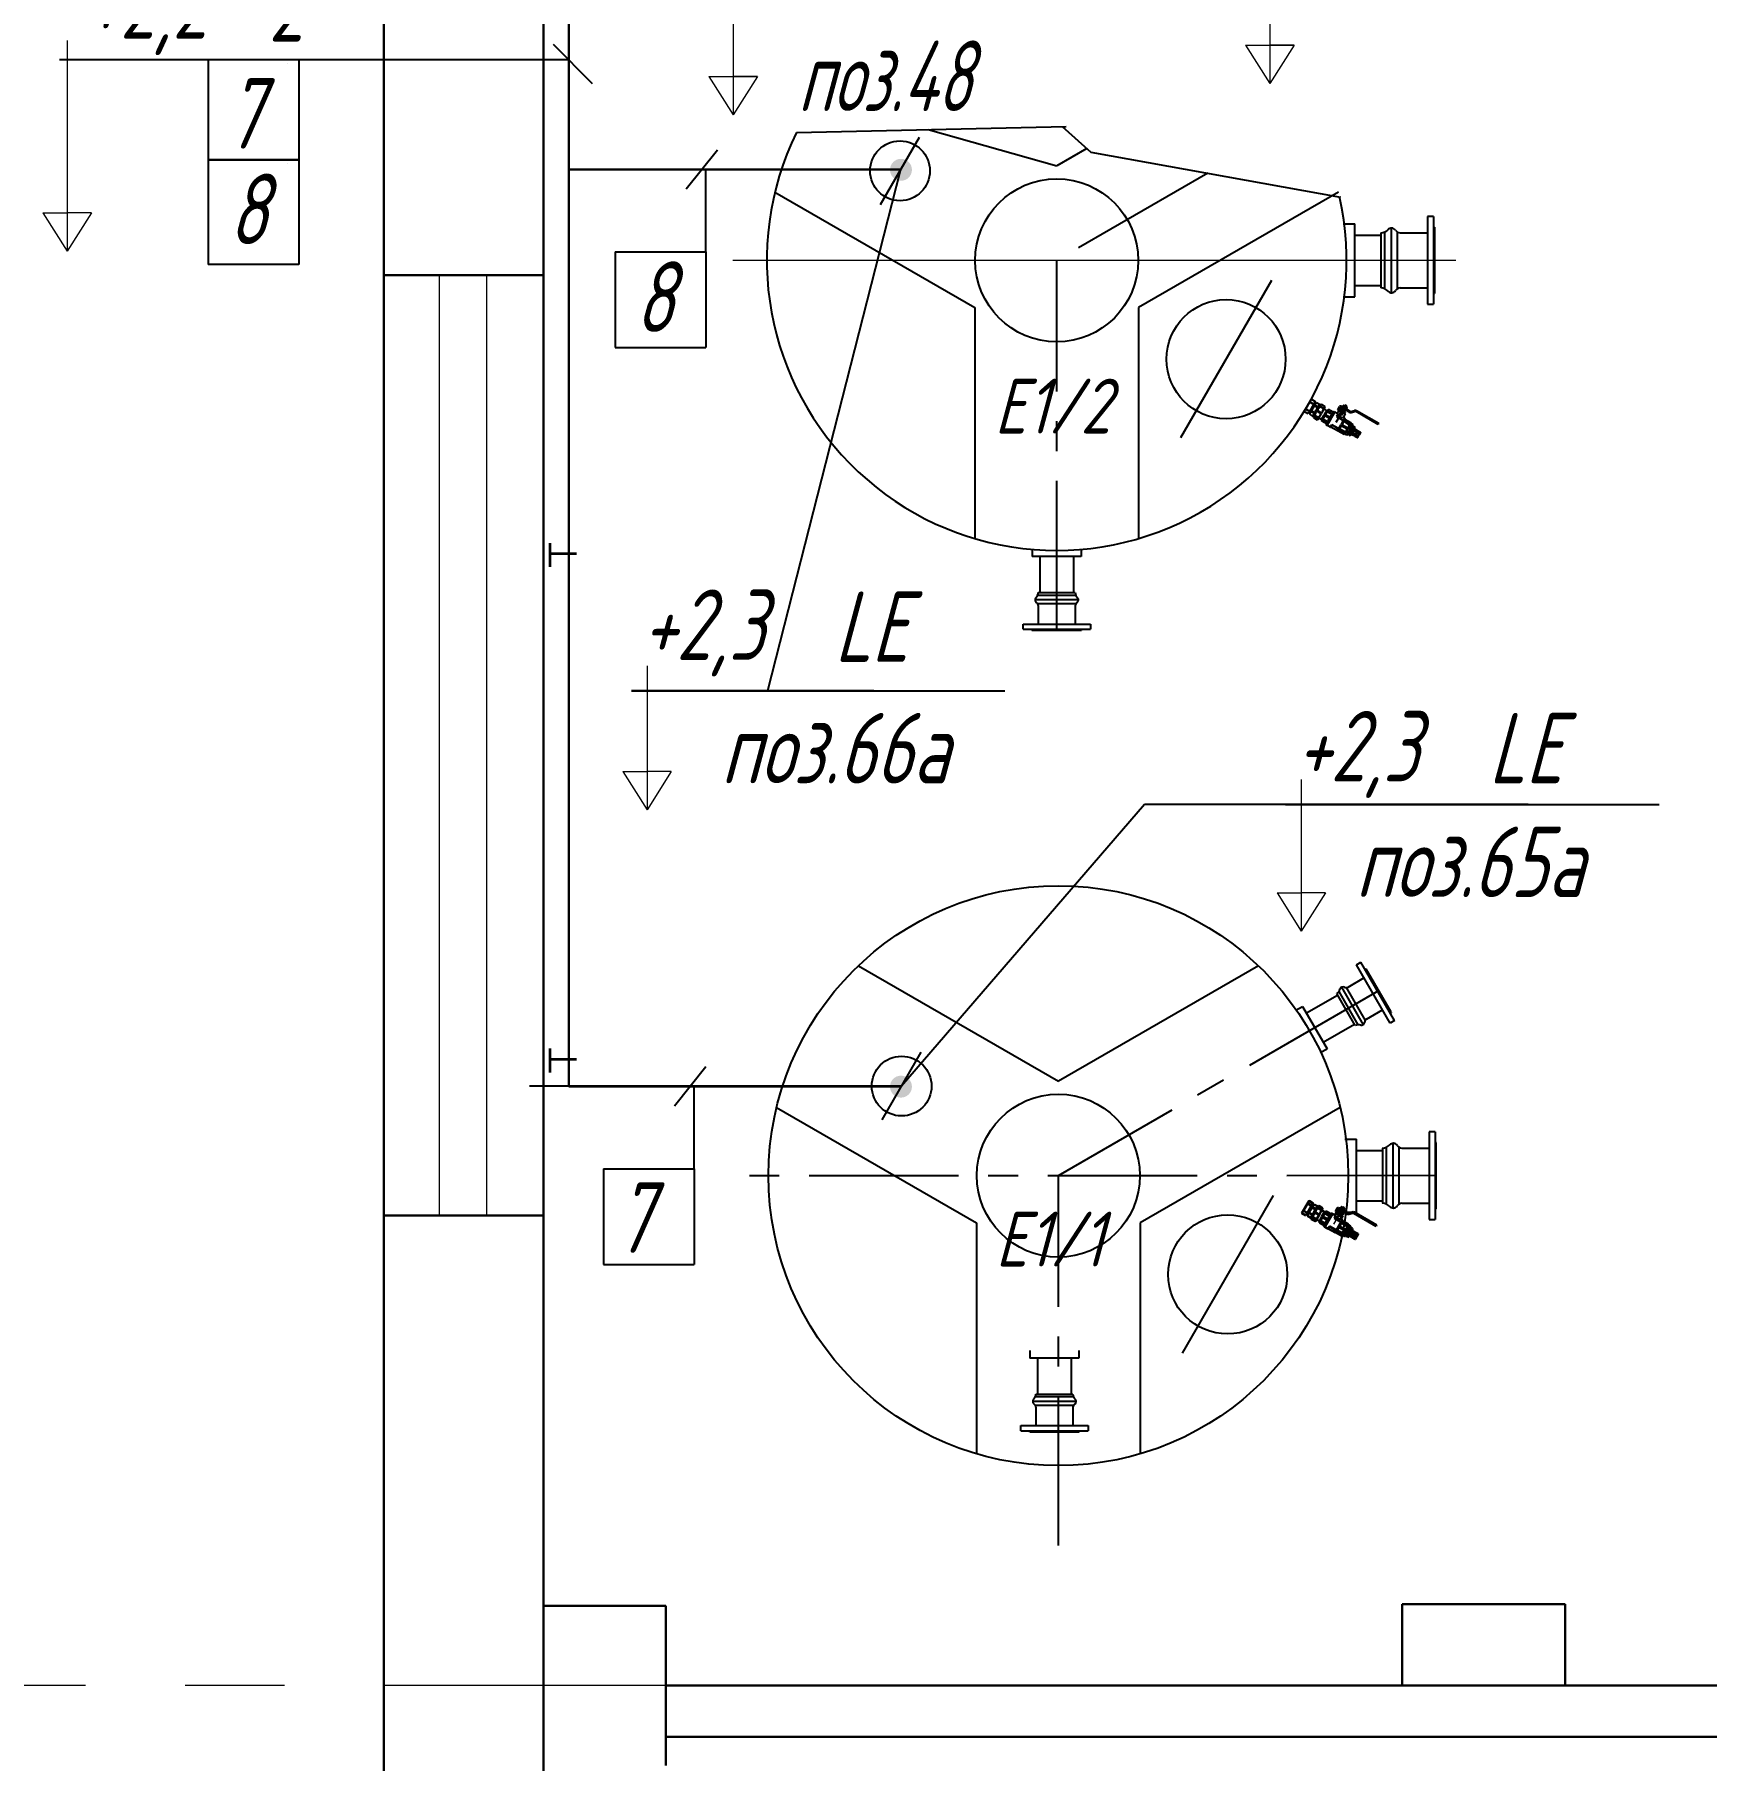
# Model space of a CAD drawing. Header units: millimetres. Extents: x 409 to 1826, y -2285 to 789.
# Drawn here: x 464.4 to 571.1, y 253.7 to 363.9 of the extents above; entities that cross this region are included whole.
import ezdxf

# ---------------------------------------------------------------- set-up
doc = ezdxf.new("R2010")
doc.units = ezdxf.units.MM
doc.linetypes.add('CENTERX2', pattern=[101.6, 63.5, -12.7, 12.7, -12.7])
doc.linetypes.add('осевая', pattern=[50.8, 31.75, -6.35, 6.35, -6.35])
for name, color, linetype, lineweight in [('1 Оборудование (осн)', 150, 'Continuous', 30), ('7-тонкая-текст.-02', 4, 'Continuous', 30), ('7-тонкая.текст-02', 4, 'Continuous', 30), ('_0', 7, 'Continuous', 0), ('АР_Стены наружные', 7, 'Continuous', 30), ('Общ_Осевая', 1, 'осевая', 15), ('осевая', 33, 'осевая', 13), ('Предохр - 30', 3, 'Continuous', 30), ('Тонкая - 018', 254, 'Continuous', 18)]:
    doc.layers.add(name, color=color, linetype=linetype, lineweight=lineweight)
doc.layers.add('7-ТОНКАЯ-02', color=7, linetype='Continuous', lineweight=30, true_color=0xff47ff)
doc.styles.add('GOST тип А', font='GOST_A.TTF', dxfattribs={"oblique": 15})
doc.styles.get("Standard").update_dxf_attribs({"font": 'GOST_A.TTF', "oblique": 15})

msp = doc.modelspace()

# ---------------------------------------------------------------- hatches: boundary and pattern name
for points in [[(520.406, 355.24, -1), (519.006, 355.24, -1)], [(520.406, 296.74, -1), (519.006, 296.74, -1)]]:
    msp.add_hatch(color=7).paths.add_polyline_path(points)
at = {"layer": 'Предохр - 30', "linetype": 'Continuous', "lineweight": 25}
msp.add_hatch(color=7, dxfattribs=at).paths.add_polyline_path([(550.167, 338.991), (550.202, 339.051), (548.782, 339.871, 0.1989124), (548.653, 339.888), (548.525, 339.854), (548.544, 339.787), (548.671, 339.821, -0.1989124), (548.747, 339.811)])
at = {"layer": 'Предохр - 30'}
msp.add_hatch(color=7, dxfattribs=at).paths.add_polyline_path([(550.021, 287.841), (550.056, 287.901), (548.636, 288.721, 0.1989124), (548.507, 288.738), (548.379, 288.704), (548.398, 288.637), (548.525, 288.671, -0.1989124), (548.601, 288.661)])

# ---------------------------------------------------------------- linework, layer by layer
for p, q in [((496.895, 288.521), (496.895, 613.421)), ((497.5, 363.25), (500, 360.75)), ((498.5, 362.25), (466, 362.25)), ((513.044, 357.622), (530.25, 358)), ((530, 358), (531.827, 356.368)), ((475.5, 355.867), (481.283, 355.867)), ((480.533, 355.867), (475.5, 355.867)), ((508, 356.5), (506, 354)), ((531.827, 356.368), (547.75, 353.5)), ((507.25, 350), (507.25, 355.25)), ((519.644, 355.174), (511.196, 322)), ((501.467, 350), (507.25, 350)), ((517.984, 322), (502.5, 322)), ((502.5, 322), (526.333, 322)), ((535.25, 314.75), (519.748, 296.774)), ((544.25, 314.75), (535.25, 314.75)), ((559.734, 314.75), (544.25, 314.75)), ((544.25, 314.75), (568.083, 314.75)), ((507.25, 298), (505.25, 295.5)), ((519.748, 296.774), (496, 296.774)), ((506.5, 291.5), (506.5, 296.75)), ((500.717, 291.5), (506.5, 291.5))]:
    msp.add_line(p, q)
at = {"lineweight": 30}
for p, q in [((498.5, 372), (498.5, 296.75)), ((519.75, 355.25), (498.5, 355.25)), ((519.75, 296.75), (498.5, 296.75))]:
    msp.add_line(p, q, dxfattribs=at)
at = {"ltscale": 0.8}
for p, q in [((475.5, 362.25), (475.5, 349.205)), ((475.5, 362.25), (475.5, 349.205)), ((475.5, 362.25), (475.5, 362.25)), ((475.5, 362.25), (475.5, 349.205)), ((475.5, 362.25), (475.5, 362.25)), ((475.5, 362.25), (475.5, 362.25)), ((475.5, 362.03), (475.5, 362.03)), ((480.533, 362.25), (480.533, 362.25)), ((480.533, 362.25), (480.533, 362.25)), ((480.533, 362.25), (480.533, 362.25)), ((480.533, 362.25), (480.533, 362.25)), ((480.533, 362.25), (480.533, 362.25)), ((480.533, 362.03), (480.533, 362.03)), ((481.283, 362.25), (481.283, 349.205)), ((481.283, 362.25), (481.283, 349.205)), ((475.5, 355.867), (475.5, 355.867)), ((475.5, 355.867), (480.533, 355.867)), ((480.533, 355.867), (475.5, 355.867)), ((475.5, 355.867), (480.533, 355.867)), ((475.5, 355.867), (480.533, 355.867)), ((480.533, 355.867), (475.5, 355.867)), ((475.5, 355.867), (475.5, 355.867)), ((475.5, 355.867), (475.5, 355.867)), ((481.283, 355.867), (475.5, 355.867)), ((480.533, 355.867), (480.533, 355.867)), ((480.533, 355.867), (480.533, 355.867)), ((480.533, 355.867), (480.533, 355.867)), ((480.533, 355.867), (480.533, 355.867)), ((480.533, 355.867), (480.533, 355.867)), ((481.283, 355.867), (481.283, 355.867)), ((481.283, 355.867), (481.283, 355.867)), ((481.283, 355.867), (481.283, 355.867)), ((475.5, 355.647), (475.5, 355.647)), ((475.5, 355.647), (475.5, 355.647)), ((475.5, 355.647), (475.5, 355.647)), ((475.5, 355.647), (475.5, 355.647)), ((475.5, 355.647), (475.5, 355.647)), ((475.5, 355.647), (475.5, 355.647)), ((475.5, 355.647), (475.5, 355.647)), ((475.5, 355.647), (475.5, 355.647)), ((475.5, 355.647), (475.5, 355.647)), ((475.5, 355.647), (475.5, 355.647)), ((480.533, 355.647), (480.533, 355.647)), ((480.533, 355.647), (480.533, 355.647)), ((480.533, 355.647), (480.533, 355.647)), ((480.533, 355.647), (480.533, 355.647)), ((481.283, 355.647), (481.283, 355.647)), ((481.283, 355.647), (481.283, 355.647)), ((481.283, 355.647), (481.283, 355.647)), ((481.283, 355.647), (481.283, 355.647)), ((481.283, 355.647), (481.283, 355.647)), ((481.283, 355.647), (481.283, 355.647)), ((481.283, 355.647), (481.283, 355.647)), ((481.283, 355.647), (481.283, 355.647)), ((481.283, 355.647), (481.283, 355.647)), ((481.283, 355.647), (481.283, 355.647)), ((481.283, 355.647), (481.283, 355.647)), ((481.283, 355.647), (481.283, 355.647)), ((481.283, 349.205), (475.5, 349.205)), ((501.467, 350), (501.467, 343.897)), ((507.25, 350), (507.25, 343.897)), ((501.467, 343.897), (507.25, 343.897)), ((500.717, 291.5), (500.717, 285.397)), ((506.5, 291.5), (506.5, 285.397)), ((500.717, 285.397), (506.5, 285.397))]:
    msp.add_line(p, q, dxfattribs=at)
at = {"color": 7, "linetype": 'CENTERX2', "ltscale": 10}
for p, q in [((518.399, 353.018), (520.888, 357.329)), ((543.352, 348.183), (537.552, 338.137)), ((518.503, 294.618), (520.992, 298.929)), ((543.456, 289.783), (537.657, 279.737))]:
    msp.add_line(p, q, dxfattribs=at)
at = {"color": 7, "linetype": 'CENTERX2', "ltscale": 0.15}
for p, q in [((539.285, 355.025), (529.625, 349.448)), ((529.645, 325.859), (529.645, 349.482)), ((550.188, 302.859), (529.73, 291.048)), ((553.849, 291.059), (509.74, 291.038)), ((529.75, 267.459), (529.75, 291.082))]:
    msp.add_line(p, q, dxfattribs=at)
at = {"color": 7, "lineweight": 35}
for p, q in [((497.31, 330.75), (499, 330.75)), ((497.31, 298.5), (499, 298.5))]:
    msp.add_line(p, q, dxfattribs=at)
at = {"layer": '1 Оборудование (осн)', "color": 7, "lineweight": 25}
for p, q in [((521.449, 357.807), (529.645, 355.483)), ((531.572, 356.595), (529.645, 355.483)), ((511.666, 353.816), (524.429, 346.447)), ((547.625, 353.816), (534.862, 346.447)), ((547.918, 351.789), (548.666, 351.789)), ((548.666, 347.129), (548.666, 351.789)), ((551.015, 347.395), (551.015, 351.524)), ((553.685, 352.259), (553.305, 352.259)), ((553.305, 352.259), (553.305, 346.659)), ((553.685, 352.259), (553.685, 346.659)), ((553.745, 351.579), (553.685, 351.639)), ((553.745, 351.579), (553.685, 351.639)), ((553.745, 351.579), (553.685, 351.639)), ((553.745, 351.579), (553.745, 347.339)), ((548.666, 351.059), (550.321, 351.059)), ((550.321, 351.219), (550.321, 347.699)), ((550.587, 347.635), (550.587, 351.284)), ((551.396, 347.648), (551.396, 351.27)), ((551.564, 351.219), (553.305, 351.219)), ((547.918, 347.129), (548.666, 347.129)), ((548.666, 347.859), (550.321, 347.859)), ((551.564, 347.699), (553.305, 347.699)), ((553.685, 347.279), (553.745, 347.339)), ((553.685, 347.279), (553.745, 347.339)), ((553.685, 347.279), (553.745, 347.339)), ((524.429, 346.447), (524.429, 331.71)), ((534.862, 346.447), (534.862, 331.71)), ((553.305, 346.659), (553.685, 346.659)), ((528.084, 331.058), (528.084, 330.557)), ((531.207, 330.557), (528.084, 330.557)), ((528.573, 330.557), (528.573, 328.265)), ((530.717, 330.557), (530.717, 328.265)), ((531.207, 331.058), (531.207, 330.557)), ((528.466, 328.265), (530.825, 328.265)), ((531.029, 327.8), (528.262, 327.8)), ((530.868, 328.087), (528.423, 328.087)), ((530.859, 327.545), (528.432, 327.545)), ((528.466, 327.432), (528.466, 326.259)), ((530.825, 327.432), (530.825, 326.259)), ((527.495, 325.919), (527.495, 326.259)), ((527.495, 326.259), (531.795, 326.259)), ((531.795, 326.259), (531.795, 325.919)), ((527.495, 325.919), (531.795, 325.919)), ((528.065, 325.859), (528.025, 325.9)), ((528.065, 325.859), (531.225, 325.859)), ((531.266, 325.9), (531.225, 325.859)), ((516.987, 304.452), (529.75, 297.083)), ((542.513, 304.452), (529.75, 297.083)), ((548.766, 304.521), (549.061, 304.691)), ((550.916, 300.797), (548.766, 304.521)), ((551.211, 300.967), (549.061, 304.691)), ((549.342, 304.242), (549.398, 304.227)), ((550.978, 301.491), (549.398, 304.227)), ((547.816, 303.087), (549.199, 300.691)), ((548.121, 303.067), (549.335, 300.966)), ((548.236, 303.094), (549.252, 303.68)), ((544.905, 301.612), (545.339, 301.862)), ((545.339, 301.862), (546.9, 299.158)), ((545.583, 301.439), (547.568, 302.585)), ((548.694, 300.635), (547.515, 302.677)), ((547.648, 302.804), (548.87, 300.687)), ((546.655, 299.582), (548.64, 300.728)), ((549.415, 301.051), (550.431, 301.638)), ((551.211, 300.967), (550.916, 300.797)), ((550.978, 301.491), (550.963, 301.435)), ((546.466, 298.908), (546.9, 299.158)), ((511.77, 295.416), (524.533, 288.047)), ((547.729, 295.416), (534.966, 288.047)), ((548.022, 293.389), (548.77, 293.389)), ((548.77, 288.729), (548.77, 293.389)), ((551.119, 288.995), (551.119, 293.123)), ((553.789, 293.859), (553.409, 293.859)), ((553.409, 293.859), (553.409, 288.259)), ((553.789, 293.859), (553.789, 288.259)), ((553.849, 293.179), (553.789, 293.239)), ((553.849, 293.179), (553.789, 293.239)), ((553.849, 293.179), (553.789, 293.239)), ((553.849, 293.179), (553.849, 288.939)), ((548.77, 292.659), (550.425, 292.659)), ((550.425, 292.819), (550.425, 289.299)), ((550.691, 289.235), (550.691, 292.883)), ((551.5, 289.248), (551.5, 292.87)), ((551.668, 292.819), (553.409, 292.819)), ((545.396, 288.843), (545.64, 288.702)), ((548.022, 288.729), (548.77, 288.729)), ((548.77, 289.459), (550.425, 289.459)), ((551.668, 289.299), (553.409, 289.299)), ((553.789, 288.879), (553.849, 288.939)), ((553.789, 288.879), (553.849, 288.939)), ((553.789, 288.879), (553.849, 288.939)), ((524.533, 288.047), (524.533, 273.31)), ((534.966, 288.047), (534.966, 273.31)), ((553.409, 288.259), (553.789, 288.259)), ((527.938, 279.908), (527.938, 279.407)), ((531.061, 279.908), (531.061, 279.407)), ((531.061, 279.407), (527.938, 279.407)), ((528.428, 279.407), (528.428, 277.115)), ((530.572, 279.407), (530.572, 277.115)), ((530.883, 276.65), (528.117, 276.65)), ((530.722, 276.937), (528.277, 276.937)), ((528.32, 277.115), (530.679, 277.115)), ((530.713, 276.395), (528.286, 276.395)), ((528.32, 276.282), (528.32, 275.109)), ((530.679, 276.282), (530.679, 275.109)), ((527.35, 274.769), (527.35, 275.109)), ((527.35, 275.109), (531.65, 275.109)), ((527.35, 274.769), (531.65, 274.769)), ((527.92, 274.709), (527.879, 274.75)), ((527.92, 274.709), (531.08, 274.709)), ((531.12, 274.75), (531.08, 274.709)), ((531.65, 275.109), (531.65, 274.769))]:
    msp.add_line(p, q, dxfattribs=at)
at = {"layer": '1 Оборудование (осн)', "color": 7, "lineweight": 25, "flags": 128}
for points in [[(528.007, 325.919), (528.021, 325.904), (528.025, 325.9)], [(531.266, 325.9), (531.266, 325.899), (531.271, 325.906), (531.284, 325.919)], [(549.342, 304.242), (549.343, 304.242), (549.334, 304.244), (549.317, 304.248)], [(550.955, 301.411), (550.961, 301.43), (550.963, 301.435)], [(527.861, 274.769), (527.875, 274.754), (527.879, 274.75)], [(531.12, 274.75), (531.12, 274.749), (531.126, 274.756), (531.138, 274.769)]]:
    msp.add_lwpolyline(points, dxfattribs=at)
at = {"layer": '1 Оборудование (осн)', "color": 7, "lineweight": 25}
for centre, radius in [((519.644, 355.174), 1.908), ((529.645, 349.459), 5.2), ((540.452, 343.16), 3.8), ((529.75, 291.059), 18.5), ((519.748, 296.774), 1.908), ((529.75, 291.059), 5.2), ((540.557, 284.76), 3.8)]:
    msp.add_circle(centre, radius, dxfattribs=at)
for centre, radius, start, end in [((529.645, 349.459), 18.5, 153.81628, 12.70987), ((550.29, 351.931), 0.712, 272.46628, 316.8138), ((551.015, 351.219), 0.304, 33.82052, 138.52726), ((551.589, 351.606), 0.387, 213.85464, 266.34257), ((550.29, 346.988), 0.712, 43.1862, 87.53372), ((551.015, 347.699), 0.304, 221.47274, 326.17948), ((551.589, 347.313), 0.387, 93.65743, 146.14536), ((527.989, 328.286), 0.477, 313.1862, 357.53372), ((531.301, 328.286), 0.477, 182.46628, 226.8138), ((528.466, 327.8), 0.204, 131.47274, 236.17948), ((528.207, 327.416), 0.26, 3.65743, 56.14536), ((531.084, 327.416), 0.26, 123.85464, 176.34257), ((530.825, 327.8), 0.204, 303.82052, 48.52726), ((547.258, 303.08), 0.477, 302.46628, 346.8138), ((547.918, 302.91), 0.204, 63.82052, 168.52726), ((548.121, 303.326), 0.26, 243.85464, 296.34257), ((548.914, 300.212), 0.477, 73.1862, 117.53372), ((549.097, 300.868), 0.204, 251.47274, 356.17948), ((549.559, 300.835), 0.26, 123.65743, 176.14536), ((550.394, 293.531), 0.712, 272.46628, 316.8138), ((551.119, 292.819), 0.304, 33.82052, 138.52726), ((551.693, 293.206), 0.387, 213.85464, 266.34257), ((550.394, 288.587), 0.712, 43.1862, 87.53372), ((551.119, 289.299), 0.304, 221.47274, 326.17948), ((551.693, 288.913), 0.387, 93.65743, 146.14536), ((528.32, 276.65), 0.204, 131.47274, 236.17948), ((527.844, 277.136), 0.477, 313.1862, 357.53372), ((528.061, 276.266), 0.26, 3.65743, 56.14536), ((531.156, 277.136), 0.477, 182.46628, 226.8138), ((530.938, 276.266), 0.26, 123.85464, 176.34257), ((530.679, 276.65), 0.204, 303.82052, 48.52726)]:
    msp.add_arc(centre, radius, start, end, dxfattribs=at)
at = {"layer": '7-тонкая-текст.-02', "color": 7, "lineweight": 35, "ltscale": 0.15}
for p, q in [((497.31, 329.897), (497.31, 331.417)), ((497.31, 297.647), (497.31, 299.167))]:
    msp.add_line(p, q, dxfattribs=at)
at = {"layer": '_0', "ltscale": 0.8}
for p, q in [((543.25, 367.184), (543.25, 363.192)), ((509, 365.184), (509, 361.192)), ((466.5, 363.487), (466.5, 352.495)), ((541.703, 363.192), (543.25, 363.192)), ((541.703, 363.192), (543.25, 360.748)), ((543.25, 363.192), (544.797, 363.192)), ((544.797, 363.192), (543.25, 363.192)), ((543.25, 363.192), (543.25, 360.748)), ((544.797, 363.192), (543.25, 360.748)), ((507.453, 361.192), (509, 361.192)), ((507.453, 361.192), (509, 358.748)), ((509, 361.192), (510.547, 361.192)), ((510.547, 361.192), (509, 361.192)), ((509, 361.192), (509, 358.748)), ((510.547, 361.192), (509, 358.748)), ((464.953, 352.495), (466.5, 352.495)), ((464.953, 352.495), (466.5, 350.051)), ((468.047, 352.495), (466.5, 352.495)), ((466.5, 352.495), (466.5, 350.051)), ((468.047, 352.495), (466.5, 350.051)), ((468.047, 352.495), (466.5, 352.495)), ((466.5, 352.495), (466.5, 350.051)), ((468.047, 352.495), (466.5, 350.051)), ((503.5, 323.593), (503.5, 316.851)), ((501.953, 316.851), (503.5, 316.851)), ((501.953, 316.851), (503.5, 314.407)), ((505.047, 316.851), (503.5, 316.851)), ((503.5, 316.851), (503.5, 314.407)), ((505.047, 316.851), (503.5, 314.407)), ((505.047, 316.851), (503.5, 316.851)), ((503.5, 316.851), (503.5, 314.407)), ((505.047, 316.851), (503.5, 314.407)), ((545.25, 316.343), (545.25, 309.101)), ((543.703, 309.101), (545.25, 309.101)), ((543.703, 309.101), (545.25, 306.657)), ((546.797, 309.101), (545.25, 309.101)), ((545.25, 309.101), (545.25, 306.657)), ((546.797, 309.101), (545.25, 306.657))]:
    msp.add_line(p, q, dxfattribs=at)
at = {"layer": 'АР_Стены наружные', "color": 7, "ltscale": 1000}
for p, q in [((486.695, 242.732), (486.695, 408.521)), ((496.895, 242.732), (496.895, 408.521)), ((496.895, 348.521), (486.695, 348.521)), ((496.895, 288.521), (486.695, 288.521)), ((504.695, 263.621), (496.895, 263.621)), ((504.695, 253.421), (504.695, 263.621)), ((551.695, 258.521), (551.695, 263.721)), ((562.095, 263.721), (551.695, 263.721)), ((562.095, 258.521), (562.095, 263.721))]:
    msp.add_line(p, q, dxfattribs=at)
at = {"layer": 'АР_Стены наружные', "ltscale": 1000}
for p, q in [((632.495, 258.521), (504.695, 258.521)), ((632.495, 258.521), (504.695, 258.521)), ((632.495, 255.25), (504.695, 255.25))]:
    msp.add_line(p, q, dxfattribs=at)
at = {"layer": 'Общ_Осевая', "color": 7}
msp.add_line((518.469, 258.521), (450.643, 258.521), dxfattribs=at)
at = {"layer": 'осевая', "color": 7, "linetype": 'CENTERX2', "lineweight": 25, "ltscale": 10}
msp.add_line((548.115, 340.241), (547.461, 339.108), dxfattribs=at)
at = {"layer": 'осевая', "color": 7, "ltscale": 10}
msp.add_line((547.969, 289.091), (547.315, 287.958), dxfattribs=at)
at = {"layer": 'Предохр - 30', "color": 7, "lineweight": 25}
for p, q in [((545.789, 340.422), (546.033, 340.281)), ((545.802, 340.444), (546.046, 340.303)), ((546.175, 340.353), (545.985, 340.024)), ((546.137, 340.287), (546.062, 340.33)), ((546.175, 340.353), (546.22, 340.379)), ((546.423, 340.262), (546.22, 340.379)), ((545.529, 339.971), (545.773, 339.83)), ((545.542, 339.993), (545.786, 339.852)), ((545.833, 339.762), (545.759, 339.805)), ((545.795, 339.695), (545.985, 340.024)), ((545.795, 339.695), (545.795, 339.643)), ((545.998, 339.526), (545.795, 339.643)), ((545.89, 339.809), (545.912, 339.846)), ((546.093, 339.692), (545.89, 339.809)), ((546.115, 339.729), (545.912, 339.846)), ((545.998, 339.526), (546.21, 339.894)), ((546, 339.53), (546.042, 339.506)), ((546.017, 339.52), (546.227, 339.884)), ((546.027, 339.474), (546.255, 339.868)), ((546.027, 339.474), (546.027, 339.44)), ((546.027, 339.44), (546.274, 339.297)), ((546.032, 339.546), (546.057, 339.532)), ((546.092, 339.551), (546.105, 339.575)), ((546.092, 339.551), (546.339, 339.409)), ((546.124, 340.214), (546.103, 340.176)), ((546.305, 340.059), (546.103, 340.176)), ((546.105, 339.575), (546.352, 339.432)), ((546.327, 340.097), (546.124, 340.214)), ((546.423, 340.262), (546.21, 339.894)), ((546.437, 340.248), (546.227, 339.884)), ((546.482, 340.262), (546.255, 339.868)), ((546.26, 339.843), (546.27, 339.86)), ((546.26, 339.843), (546.507, 339.701)), ((546.279, 339.876), (546.27, 339.86)), ((546.304, 339.314), (546.274, 339.297)), ((546.279, 339.876), (546.526, 339.733)), ((546.304, 339.314), (546.532, 339.708)), ((546.339, 339.409), (546.352, 339.432)), ((546.365, 339.42), (546.595, 339.288)), ((546.42, 340.258), (546.462, 340.234)), ((546.422, 340.222), (546.447, 340.208)), ((546.448, 340.168), (546.434, 340.145)), ((546.434, 340.145), (546.681, 340.002)), ((546.448, 340.168), (546.695, 340.025)), ((546.482, 340.262), (546.512, 340.28)), ((546.507, 339.701), (546.517, 339.717)), ((546.512, 340.28), (546.759, 340.137)), ((546.526, 339.733), (546.517, 339.717)), ((546.759, 340.102), (546.532, 339.708)), ((546.553, 339.312), (546.719, 339.6)), ((546.568, 339.338), (546.61, 339.314)), ((546.695, 340.025), (546.681, 340.002)), ((546.698, 339.997), (546.928, 339.864)), ((546.886, 339.889), (546.719, 339.6)), ((546.759, 340.102), (546.759, 340.137)), ((546.871, 339.863), (546.913, 339.838)), ((548.087, 338.426), (548.05, 338.448)), ((548.061, 338.381), (548.254, 338.714)), ((548.061, 338.381), (548.16, 338.324)), ((548.087, 338.461), (548.065, 338.474)), ((548.087, 338.461), (548.239, 338.723)), ((548.087, 338.426), (548.087, 338.461)), ((548.152, 338.537), (548.25, 338.48)), ((548.205, 338.35), (548.16, 338.324)), ((548.163, 338.558), (548.262, 338.501)), ((548.205, 338.35), (548.375, 338.644)), ((548.39, 338.985), (548.239, 338.723)), ((548.304, 338.38), (548.243, 338.416)), ((548.25, 338.48), (548.262, 338.501)), ((548.446, 339.048), (548.254, 338.714)), ((548.29, 338.415), (548.254, 338.436)), ((548.278, 338.395), (548.41, 338.624)), ((548.28, 338.339), (548.436, 338.609)), ((548.28, 338.339), (548.363, 338.291)), ((548.344, 338.871), (548.443, 338.814)), ((548.356, 338.891), (548.455, 338.834)), ((548.358, 338.474), (548.441, 338.426)), ((548.405, 338.315), (548.363, 338.291)), ((548.39, 338.985), (548.368, 338.998)), ((548.545, 338.939), (548.375, 338.644)), ((548.42, 339.003), (548.383, 339.024)), ((548.42, 339.003), (548.39, 338.985)), ((548.405, 338.315), (548.54, 338.549)), ((548.542, 338.853), (548.41, 338.624)), ((548.592, 338.879), (548.436, 338.609)), ((548.44, 338.376), (548.54, 338.549)), ((548.457, 338.366), (548.44, 338.376)), ((548.455, 338.834), (548.443, 338.814)), ((548.446, 339.048), (548.545, 338.991)), ((548.457, 338.366), (548.557, 338.539)), ((548.457, 338.366), (548.532, 338.334)), ((548.531, 338.833), (548.495, 338.853)), ((548.568, 338.838), (548.507, 338.873)), ((548.514, 338.744), (548.597, 338.696)), ((548.529, 338.329), (548.627, 338.499)), ((548.53, 338.324), (548.63, 338.497)), ((548.53, 338.324), (548.601, 338.294)), ((548.675, 338.783), (548.54, 338.549)), ((548.64, 338.722), (548.54, 338.549)), ((548.545, 338.939), (548.545, 338.991)), ((548.657, 338.712), (548.557, 338.539)), ((548.592, 338.879), (548.675, 338.831)), ((548.598, 338.289), (548.696, 338.459)), ((548.599, 338.284), (548.699, 338.457)), ((548.599, 338.284), (548.67, 338.254)), ((548.725, 338.669), (548.627, 338.499)), ((548.73, 338.67), (548.63, 338.497)), ((548.657, 338.712), (548.64, 338.722)), ((548.657, 338.712), (548.722, 338.664)), ((548.667, 338.249), (548.765, 338.419)), ((548.669, 338.244), (548.769, 338.417)), ((548.669, 338.244), (548.739, 338.214)), ((548.669, 338.244), (548.669, 338.244)), ((548.675, 338.783), (548.675, 338.831)), ((548.794, 338.629), (548.696, 338.459)), ((548.799, 338.63), (548.699, 338.457)), ((548.73, 338.67), (548.791, 338.624)), ((548.736, 338.209), (548.834, 338.379)), ((548.738, 338.204), (548.838, 338.377)), ((548.738, 338.204), (548.83, 338.161)), ((548.738, 338.204), (548.738, 338.204)), ((548.863, 338.589), (548.765, 338.419)), ((548.869, 338.59), (548.769, 338.417)), ((548.799, 338.63), (548.86, 338.584)), ((548.83, 338.161), (548.926, 338.326)), ((548.932, 338.549), (548.834, 338.379)), ((548.938, 338.55), (548.838, 338.377)), ((548.851, 338.167), (548.938, 338.319)), ((548.869, 338.59), (548.929, 338.544)), ((548.869, 338.59), (548.869, 338.59)), ((549.021, 338.492), (548.926, 338.326)), ((548.938, 338.55), (549.021, 338.492)), ((548.938, 338.55), (548.938, 338.55)), ((549.026, 338.471), (548.938, 338.319))]:
    msp.add_line(p, q, dxfattribs=at)
at = {"layer": 'Предохр - 30', "color": 7, "linetype": 'Continuous', "lineweight": 25}
for p, q in [((546.761, 339.576), (546.561, 339.23)), ((546.561, 339.201), (546.561, 339.23)), ((546.855, 339.031), (546.561, 339.201)), ((546.612, 339.29), (546.64, 339.337)), ((546.907, 339.12), (546.612, 339.29)), ((546.934, 339.167), (546.64, 339.337)), ((546.754, 339.536), (546.773, 339.569)), ((547.048, 339.366), (546.754, 339.536)), ((546.761, 339.576), (546.961, 339.922)), ((546.793, 339.602), (546.773, 339.569)), ((547.087, 339.432), (546.793, 339.602)), ((547.082, 339.391), (546.846, 338.983)), ((547.142, 339.356), (546.9, 338.936)), ((547.142, 339.356), (546.9, 338.936)), ((546.934, 339.848), (546.907, 339.801)), ((547.201, 339.631), (546.907, 339.801)), ((547.229, 339.678), (546.934, 339.848)), ((546.986, 339.937), (546.961, 339.922)), ((547.28, 339.767), (546.986, 339.937)), ((547.048, 339.366), (547.067, 339.399)), ((547.086, 339.433), (547.067, 339.399)), ((547.082, 339.391), (547.317, 339.799)), ((547.142, 339.356), (547.385, 339.776)), ((547.142, 339.356), (547.385, 339.776)), ((547.228, 339.678), (547.201, 339.631)), ((547.302, 339.789), (547.28, 339.767)), ((547.351, 339.796), (547.385, 339.776)), ((547.532, 339.691), (547.385, 339.776)), ((547.577, 339.629), (547.497, 339.491)), ((547.497, 339.491), (547.87, 339.276)), ((547.497, 339.491), (547.519, 339.489)), ((547.58, 339.595), (547.519, 339.489)), ((547.519, 339.489), (547.874, 339.284)), ((547.657, 339.908), (547.532, 339.691)), ((547.577, 339.932), (547.697, 340.14)), ((547.647, 339.891), (547.577, 339.932)), ((547.58, 339.595), (547.577, 339.629)), ((547.619, 339.907), (547.729, 340.098)), ((547.657, 339.908), (548.055, 339.678)), ((547.69, 339.921), (547.721, 339.975)), ((547.69, 339.921), (547.87, 339.817)), ((547.699, 339.664), (547.774, 339.794)), ((547.727, 339.694), (547.699, 339.664)), ((547.761, 339.628), (547.699, 339.664)), ((547.73, 339.897), (547.715, 339.871)), ((547.721, 339.975), (547.749, 339.968)), ((547.727, 339.694), (547.782, 339.789)), ((547.781, 339.663), (547.727, 339.694)), ((548.309, 339.775), (547.743, 340.102)), ((547.749, 339.968), (547.905, 339.878)), ((547.761, 339.628), (547.823, 339.592)), ((547.836, 339.758), (547.774, 339.794)), ((548.344, 339.836), (547.779, 340.161)), ((547.78, 339.869), (547.811, 339.923)), ((547.781, 339.663), (547.836, 339.631)), ((548.024, 339.384), (547.792, 338.981)), ((547.823, 339.981), (547.799, 339.939)), ((547.823, 339.981), (547.927, 339.921)), ((547.823, 339.592), (547.898, 339.722)), ((547.836, 339.631), (547.823, 339.592)), ((547.836, 339.758), (547.898, 339.722)), ((547.836, 339.631), (547.891, 339.726)), ((547.873, 340.027), (547.84, 339.971)), ((547.89, 340.017), (547.858, 339.961)), ((547.92, 339.999), (547.858, 339.961)), ((547.87, 340.022), (547.888, 340.012)), ((548.05, 339.713), (547.87, 339.817)), ((547.918, 340.18), (547.882, 340.118)), ((547.893, 340.098), (547.882, 340.118)), ((547.886, 340.019), (547.883, 340.015)), ((548.06, 339.788), (547.905, 339.878)), ((547.915, 340.085), (547.938, 340.085)), ((547.941, 340.18), (547.918, 340.18)), ((548.055, 339.678), (547.92, 339.444)), ((548.024, 339.384), (547.92, 339.444)), ((548.031, 339.861), (547.927, 339.921)), ((547.974, 340.148), (547.938, 340.085)), ((547.949, 340.066), (547.938, 340.085)), ((547.954, 340.203), (547.941, 340.18)), ((547.941, 340.18), (548.045, 340.12)), ((547.954, 340.203), (548.058, 340.143)), ((547.96, 339.765), (547.991, 339.819)), ((547.988, 339.24), (547.961, 339.193)), ((547.963, 340.168), (547.974, 340.148)), ((547.996, 340.148), (547.974, 340.148)), ((547.98, 340.21), (548.067, 340.16)), ((547.988, 339.24), (548.365, 339.022)), ((548.009, 339.736), (547.994, 339.71)), ((547.999, 339.954), (547.996, 339.881)), ((548.029, 339.937), (547.996, 339.881)), ((548.012, 340.198), (548.005, 340.196)), ((548.031, 339.861), (548.007, 339.819)), ((548.012, 340.198), (548.009, 340.193)), ((548.012, 340.198), (548.07, 340.164)), ((548.046, 339.927), (548.013, 339.871)), ((548.02, 340.193), (548.017, 340.188)), ((548.02, 340.193), (548.02, 340.187)), ((548.039, 339.329), (548.024, 339.384)), ((548.043, 339.922), (548.026, 339.932)), ((548.033, 339.934), (548.03, 339.93)), ((548.039, 339.329), (548.416, 339.111)), ((548.149, 340.06), (548.045, 340.12)), ((548.046, 340.01), (548.068, 340.01)), ((548.05, 339.713), (548.081, 339.767)), ((548.162, 340.083), (548.058, 340.143)), ((548.081, 339.767), (548.06, 339.788)), ((548.155, 340.109), (548.067, 340.16)), ((548.104, 340.073), (548.068, 340.01)), ((548.079, 339.991), (548.068, 340.01)), ((548.128, 340.131), (548.07, 340.164)), ((548.093, 340.092), (548.104, 340.073)), ((548.101, 339.978), (548.124, 339.978)), ((548.127, 340.073), (548.104, 340.073)), ((548.12, 340.135), (548.115, 340.132)), ((548.12, 340.135), (548.117, 340.131)), ((548.16, 340.041), (548.124, 339.978)), ((548.128, 340.131), (548.125, 340.126)), ((548.128, 340.131), (548.13, 340.124)), ((548.162, 340.083), (548.149, 340.06)), ((548.149, 340.06), (548.16, 340.041)), ((548.419, 339.826), (548.653, 339.888)), ((548.438, 339.758), (548.671, 339.821)), ((548.525, 339.854), (548.544, 339.787)), ((550.167, 338.991), (548.747, 339.811)), ((550.202, 339.051), (548.782, 339.871)), ((546.847, 339.001), (546.855, 339.031)), ((546.866, 338.956), (546.9, 338.936)), ((547.108, 338.816), (546.9, 338.936)), ((546.906, 339.121), (546.933, 339.167)), ((547.108, 338.816), (547.203, 338.981)), ((547.108, 338.816), (547.135, 338.823)), ((547.135, 338.823), (547.215, 338.963)), ((547.559, 338.578), (547.135, 338.823)), ((547.203, 338.981), (547.575, 338.766)), ((547.203, 338.981), (547.215, 338.963)), ((547.215, 338.963), (547.571, 338.758)), ((547.559, 338.578), (547.792, 338.981)), ((547.614, 338.593), (547.559, 338.578)), ((547.614, 338.593), (547.991, 338.375)), ((547.666, 338.682), (547.693, 338.729)), ((547.666, 338.682), (548.043, 338.464)), ((547.693, 338.729), (548.07, 338.511)), ((547.807, 338.928), (547.827, 338.961)), ((547.807, 338.928), (548.185, 338.71)), ((547.846, 338.994), (547.827, 338.961)), ((547.846, 338.994), (548.223, 338.776)), ((547.961, 339.193), (548.338, 338.975)), ((547.991, 338.375), (548.016, 338.39)), ((548.216, 338.736), (548.016, 338.39)), ((548.043, 338.464), (548.07, 338.511)), ((548.185, 338.71), (548.204, 338.743)), ((548.223, 338.776), (548.204, 338.743)), ((548.216, 338.736), (548.416, 339.082)), ((548.365, 339.022), (548.338, 338.975)), ((548.416, 339.111), (548.416, 339.082)), ((550.202, 339.051), (550.167, 338.991))]:
    msp.add_line(p, q, dxfattribs=at)
at = {"layer": 'Предохр - 30', "color": 7}
for p, q in [((545.384, 288.821), (545.627, 288.68)), ((545.688, 288.612), (545.613, 288.655)), ((545.644, 289.271), (545.887, 289.131)), ((545.649, 288.545), (545.839, 288.874)), ((545.649, 288.545), (545.649, 288.493)), ((545.656, 289.294), (545.9, 289.153)), ((545.745, 288.659), (545.766, 288.696)), ((545.947, 288.542), (545.745, 288.659)), ((545.969, 288.579), (545.766, 288.696)), ((546.029, 289.203), (545.839, 288.874)), ((545.852, 288.376), (546.064, 288.744)), ((545.872, 288.37), (546.082, 288.734)), ((545.881, 288.324), (546.109, 288.718)), ((545.991, 289.137), (545.916, 289.18)), ((545.979, 289.064), (545.957, 289.026)), ((546.159, 288.909), (545.957, 289.026)), ((546.181, 288.947), (545.979, 289.064)), ((546.029, 289.203), (546.074, 289.229)), ((546.277, 289.112), (546.064, 288.744)), ((546.277, 289.112), (546.074, 289.229)), ((546.292, 289.098), (546.082, 288.734)), ((546.336, 289.112), (546.109, 288.718)), ((546.114, 288.693), (546.124, 288.71)), ((546.114, 288.693), (546.362, 288.551)), ((546.133, 288.726), (546.124, 288.71)), ((546.133, 288.726), (546.38, 288.583)), ((546.159, 288.164), (546.386, 288.558)), ((546.274, 289.108), (546.316, 289.084)), ((546.277, 289.072), (546.301, 289.058)), ((546.302, 289.018), (546.289, 288.995)), ((546.289, 288.995), (546.536, 288.852)), ((546.302, 289.018), (546.549, 288.875)), ((546.336, 289.112), (546.366, 289.13)), ((546.362, 288.551), (546.371, 288.567)), ((546.366, 289.13), (546.614, 288.987)), ((546.38, 288.583), (546.371, 288.567)), ((546.614, 288.952), (546.386, 288.558)), ((546.549, 288.875), (546.536, 288.852)), ((546.553, 288.847), (546.782, 288.714)), ((546.74, 288.739), (546.573, 288.45)), ((546.614, 288.952), (546.614, 288.987)), ((546.615, 288.426), (546.815, 288.772)), ((546.725, 288.713), (546.767, 288.688)), ((546.789, 288.698), (546.762, 288.651)), ((547.056, 288.481), (546.762, 288.651)), ((547.083, 288.528), (546.789, 288.698)), ((546.84, 288.787), (546.815, 288.772)), ((547.134, 288.617), (546.84, 288.787)), ((546.936, 288.241), (547.171, 288.649)), ((546.996, 288.206), (547.239, 288.626)), ((546.996, 288.206), (547.239, 288.626)), ((547.157, 288.639), (547.134, 288.617)), ((547.205, 288.646), (547.239, 288.626)), ((547.386, 288.541), (547.239, 288.626)), ((547.511, 288.757), (547.386, 288.541)), ((547.432, 288.782), (547.552, 288.989)), ((547.502, 288.741), (547.432, 288.782)), ((547.474, 288.757), (547.584, 288.948)), ((547.511, 288.757), (547.909, 288.527)), ((547.544, 288.771), (547.575, 288.825)), ((547.544, 288.771), (547.724, 288.667)), ((547.553, 288.514), (547.628, 288.644)), ((547.581, 288.544), (547.553, 288.514)), ((547.584, 288.747), (547.569, 288.721)), ((547.575, 288.825), (547.603, 288.817)), ((547.581, 288.544), (547.636, 288.639)), ((547.635, 288.513), (547.581, 288.544)), ((548.163, 288.625), (547.597, 288.952)), ((547.603, 288.817), (547.759, 288.727)), ((547.69, 288.608), (547.628, 288.644)), ((548.198, 288.686), (547.633, 289.011)), ((547.634, 288.719), (547.665, 288.773)), ((547.677, 288.83), (547.653, 288.789)), ((547.677, 288.83), (547.781, 288.77)), ((547.678, 288.442), (547.753, 288.572)), ((547.69, 288.608), (547.753, 288.572)), ((547.69, 288.481), (547.745, 288.576)), ((547.727, 288.877), (547.694, 288.82)), ((547.744, 288.867), (547.712, 288.81)), ((547.774, 288.849), (547.712, 288.81)), ((547.724, 288.872), (547.742, 288.862)), ((547.904, 288.563), (547.724, 288.667)), ((547.772, 289.03), (547.736, 288.968)), ((547.747, 288.948), (547.736, 288.968)), ((547.74, 288.869), (547.737, 288.865)), ((547.915, 288.637), (547.759, 288.727)), ((547.769, 288.935), (547.792, 288.935)), ((547.795, 289.03), (547.772, 289.03)), ((547.885, 288.71), (547.781, 288.77)), ((547.828, 288.998), (547.792, 288.935)), ((547.803, 288.916), (547.792, 288.935)), ((547.808, 289.053), (547.795, 289.03)), ((547.795, 289.03), (547.899, 288.97)), ((547.808, 289.053), (547.912, 288.993)), ((547.814, 288.615), (547.845, 288.669)), ((547.817, 289.018), (547.828, 288.998)), ((547.85, 288.998), (547.828, 288.998)), ((547.834, 289.06), (547.922, 289.01)), ((547.863, 288.586), (547.848, 288.56)), ((547.853, 288.804), (547.85, 288.73)), ((547.883, 288.787), (547.85, 288.73)), ((547.866, 289.047), (547.859, 289.046)), ((547.885, 288.71), (547.861, 288.669)), ((547.866, 289.047), (547.864, 289.043)), ((547.866, 289.047), (547.924, 289.014)), ((547.9, 288.777), (547.868, 288.72)), ((547.874, 289.043), (547.872, 289.038)), ((547.874, 289.043), (547.874, 289.037)), ((547.898, 288.772), (547.88, 288.782)), ((547.887, 288.784), (547.885, 288.78)), ((548.003, 288.91), (547.899, 288.97)), ((547.9, 288.86), (547.922, 288.86)), ((547.904, 288.563), (547.935, 288.617)), ((548.016, 288.933), (547.912, 288.993)), ((547.935, 288.617), (547.915, 288.637)), ((548.009, 288.959), (547.922, 289.01)), ((547.958, 288.923), (547.922, 288.86)), ((547.933, 288.841), (547.922, 288.86)), ((547.982, 288.98), (547.924, 289.014)), ((547.947, 288.942), (547.958, 288.923)), ((547.955, 288.828), (547.978, 288.828)), ((547.981, 288.923), (547.958, 288.923)), ((547.974, 288.985), (547.969, 288.982)), ((547.974, 288.985), (547.971, 288.981)), ((548.014, 288.891), (547.978, 288.828)), ((547.982, 288.98), (547.98, 288.976)), ((547.982, 288.98), (547.984, 288.974)), ((548.016, 288.933), (548.003, 288.91)), ((548.003, 288.91), (548.014, 288.891)), ((548.274, 288.676), (548.507, 288.738)), ((548.292, 288.608), (548.525, 288.671)), ((548.379, 288.704), (548.398, 288.637)), ((550.021, 287.841), (548.601, 288.661)), ((550.056, 287.901), (548.636, 288.721)), ((545.852, 288.376), (545.649, 288.493)), ((545.854, 288.38), (545.896, 288.356)), ((545.881, 288.324), (545.881, 288.29)), ((545.881, 288.29), (546.129, 288.147)), ((545.887, 288.396), (545.911, 288.382)), ((545.946, 288.401), (545.959, 288.425)), ((545.946, 288.401), (546.193, 288.259)), ((545.959, 288.425), (546.206, 288.282)), ((546.159, 288.164), (546.129, 288.147)), ((546.193, 288.259), (546.206, 288.282)), ((546.22, 288.27), (546.449, 288.138)), ((546.407, 288.162), (546.573, 288.45)), ((546.615, 288.426), (546.415, 288.08)), ((546.415, 288.051), (546.415, 288.08)), ((546.709, 287.881), (546.415, 288.051)), ((546.422, 288.188), (546.464, 288.164)), ((546.467, 288.14), (546.494, 288.187)), ((546.761, 287.97), (546.467, 288.14)), ((546.788, 288.017), (546.494, 288.187)), ((546.609, 288.386), (546.628, 288.419)), ((546.903, 288.216), (546.609, 288.386)), ((546.647, 288.452), (546.628, 288.419)), ((546.941, 288.282), (546.647, 288.452)), ((546.936, 288.241), (546.7, 287.833)), ((546.701, 287.851), (546.709, 287.881)), ((546.72, 287.806), (546.754, 287.786)), ((546.996, 288.206), (546.754, 287.786)), ((546.996, 288.206), (546.754, 287.786)), ((546.962, 287.666), (546.754, 287.786)), ((546.76, 287.971), (546.787, 288.017)), ((546.902, 288.216), (546.921, 288.249)), ((546.94, 288.283), (546.921, 288.249)), ((546.962, 287.666), (547.057, 287.831)), ((546.962, 287.666), (546.989, 287.673)), ((546.989, 287.673), (547.07, 287.813)), ((547.413, 287.428), (546.989, 287.673)), ((547.082, 288.528), (547.055, 288.481)), ((547.057, 287.831), (547.429, 287.616)), ((547.057, 287.831), (547.07, 287.813)), ((547.07, 287.813), (547.425, 287.608)), ((547.431, 288.479), (547.352, 288.341)), ((547.352, 288.341), (547.724, 288.126)), ((547.352, 288.341), (547.373, 288.339)), ((547.434, 288.445), (547.373, 288.339)), ((547.373, 288.339), (547.728, 288.134)), ((547.413, 287.428), (547.646, 287.831)), ((547.468, 287.443), (547.413, 287.428)), ((547.434, 288.445), (547.431, 288.479)), ((547.468, 287.443), (547.845, 287.225)), ((547.52, 287.532), (547.547, 287.579)), ((547.52, 287.532), (547.897, 287.314)), ((547.547, 287.579), (547.924, 287.361)), ((547.615, 288.478), (547.553, 288.514)), ((547.615, 288.478), (547.678, 288.442)), ((547.635, 288.513), (547.69, 288.481)), ((547.878, 288.234), (547.646, 287.831)), ((547.662, 287.778), (547.681, 287.811)), ((547.662, 287.778), (548.039, 287.56)), ((547.69, 288.481), (547.678, 288.442)), ((547.7, 287.844), (547.681, 287.811)), ((547.7, 287.844), (548.077, 287.626)), ((547.909, 288.527), (547.774, 288.294)), ((547.878, 288.234), (547.774, 288.294)), ((547.842, 288.09), (547.815, 288.043)), ((547.815, 288.043), (548.192, 287.825)), ((547.842, 288.09), (548.219, 287.872)), ((548.07, 287.586), (547.87, 287.24)), ((547.893, 288.179), (547.878, 288.234)), ((547.893, 288.179), (548.27, 287.961)), ((547.915, 287.231), (548.108, 287.564)), ((547.941, 287.31), (548.093, 287.573)), ((548.039, 287.56), (548.058, 287.593)), ((548.077, 287.626), (548.058, 287.593)), ((548.059, 287.2), (548.229, 287.494)), ((548.07, 287.586), (548.27, 287.932)), ((548.244, 287.835), (548.093, 287.573)), ((548.3, 287.898), (548.108, 287.564)), ((548.132, 287.245), (548.264, 287.474)), ((548.134, 287.189), (548.29, 287.459)), ((548.219, 287.872), (548.192, 287.825)), ((548.198, 287.721), (548.297, 287.664)), ((548.21, 287.741), (548.309, 287.684)), ((548.244, 287.835), (548.222, 287.848)), ((548.399, 287.789), (548.229, 287.494)), ((548.274, 287.853), (548.237, 287.874)), ((548.274, 287.853), (548.244, 287.835)), ((548.396, 287.703), (548.264, 287.474)), ((548.27, 287.961), (548.27, 287.932)), ((548.446, 287.729), (548.29, 287.459)), ((548.309, 287.684), (548.297, 287.664)), ((548.3, 287.898), (548.399, 287.841)), ((548.385, 287.683), (548.35, 287.703)), ((548.422, 287.688), (548.361, 287.723)), ((548.368, 287.594), (548.451, 287.546)), ((548.529, 287.633), (548.394, 287.399)), ((548.494, 287.572), (548.394, 287.399)), ((548.399, 287.789), (548.399, 287.841)), ((548.511, 287.562), (548.411, 287.389)), ((548.446, 287.729), (548.529, 287.681)), ((548.579, 287.519), (548.481, 287.349)), ((548.584, 287.52), (548.484, 287.347)), ((548.511, 287.562), (548.494, 287.572)), ((548.511, 287.562), (548.576, 287.513)), ((548.529, 287.633), (548.529, 287.681)), ((548.648, 287.479), (548.55, 287.309)), ((548.653, 287.48), (548.553, 287.307)), ((548.584, 287.52), (548.645, 287.473)), ((548.717, 287.439), (548.619, 287.269)), ((548.723, 287.44), (548.623, 287.267)), ((548.653, 287.48), (548.714, 287.433)), ((548.723, 287.44), (548.784, 287.393)), ((548.723, 287.44), (548.723, 287.44)), ((550.056, 287.901), (550.021, 287.841)), ((547.845, 287.225), (547.87, 287.24)), ((547.897, 287.314), (547.924, 287.361)), ((547.941, 287.276), (547.904, 287.298)), ((547.915, 287.231), (548.014, 287.174)), ((547.941, 287.31), (547.919, 287.324)), ((547.941, 287.276), (547.941, 287.31)), ((548.006, 287.387), (548.105, 287.33)), ((548.059, 287.2), (548.014, 287.174)), ((548.018, 287.408), (548.116, 287.351)), ((548.158, 287.23), (548.097, 287.266)), ((548.105, 287.33), (548.116, 287.351)), ((548.144, 287.265), (548.109, 287.285)), ((548.134, 287.189), (548.217, 287.141)), ((548.212, 287.324), (548.295, 287.276)), ((548.259, 287.165), (548.217, 287.141)), ((548.259, 287.165), (548.394, 287.399)), ((548.294, 287.226), (548.394, 287.399)), ((548.311, 287.216), (548.294, 287.226)), ((548.311, 287.216), (548.411, 287.389)), ((548.311, 287.216), (548.386, 287.184)), ((548.383, 287.179), (548.481, 287.349)), ((548.384, 287.174), (548.484, 287.347)), ((548.384, 287.174), (548.455, 287.144)), ((548.452, 287.139), (548.55, 287.309)), ((548.453, 287.134), (548.553, 287.307)), ((548.453, 287.134), (548.524, 287.104)), ((548.521, 287.099), (548.619, 287.269)), ((548.523, 287.094), (548.623, 287.267)), ((548.523, 287.094), (548.594, 287.064)), ((548.523, 287.094), (548.523, 287.094)), ((548.591, 287.059), (548.689, 287.229)), ((548.592, 287.054), (548.692, 287.227)), ((548.592, 287.054), (548.684, 287.011)), ((548.592, 287.054), (548.592, 287.054)), ((548.684, 287.011), (548.78, 287.176)), ((548.787, 287.399), (548.689, 287.229)), ((548.792, 287.4), (548.692, 287.227)), ((548.705, 287.017), (548.793, 287.169)), ((548.875, 287.342), (548.78, 287.176)), ((548.792, 287.4), (548.875, 287.342)), ((548.792, 287.4), (548.792, 287.4)), ((548.88, 287.321), (548.793, 287.169))]:
    msp.add_line(p, q, dxfattribs=at)
at = {"layer": 'Предохр - 30', "color": 7, "lineweight": 25}
msp.add_lwpolyline([(545.683, 339.675), (545.44, 339.816), (545.894, 340.603), (546.138, 340.462)], close=True, dxfattribs=at)
at = {"layer": 'Предохр - 30', "color": 7}
msp.add_lwpolyline([(545.538, 288.525), (545.294, 288.666), (545.748, 289.453), (545.992, 289.312)], close=True, dxfattribs=at)
at = {"layer": 'Предохр - 30', "color": 7, "lineweight": 25}
for centre, radius, start, end in [((546.313, 340.215), 0.189, 119.57337, 180.42663), ((545.984, 339.645), 0.189, 119.57337, 180.42663), ((546.6, 339.669), 0.71, 150, 165.5462), ((546.6, 339.669), 0.71, 134.4538, 150), ((546.156, 339.44), 0.129, 119.91473, 180.08527), ((546.777, 339.366), 0.704, 137.25973, 162.74027), ((546.21, 339.408), 0.129, 299.91473, 0.08527), ((546.951, 339.667), 0.704, 137.25973, 162.74027), ((545.836, 339.909), 0.704, 317.25973, 342.74027), ((546.576, 340.168), 0.129, 119.91473, 180.08527), ((546.01, 340.211), 0.704, 317.25973, 342.74027), ((546.631, 340.137), 0.129, 299.91473, 0.08527), ((548.08, 338.474), 0.17, 297.94158, 2.05842), ((547.798, 338.982), 0.668, 313.97016, 329.65939), ((548.304, 338.416), 0.138, 295.61575, 4.38425), ((547.794, 338.975), 0.668, 330.34061, 346.02984), ((548.093, 338.807), 0.516, 312.41205, 330), ((548.375, 338.985), 0.17, 297.94158, 2.05842), ((548.532, 338.327), 0.004, 150, 240), ((548.093, 338.807), 0.516, 330, 347.58795), ((548.537, 338.821), 0.138, 295.61575, 4.38425), ((548.601, 338.287), 0.004, 150, 240), ((548.671, 338.247), 0.004, 150, 240), ((548.728, 338.667), 0.004, 60, 150), ((548.74, 338.207), 0.004, 150, 240), ((548.797, 338.627), 0.004, 60, 150), ((548.837, 338.175), 0.016, 244.92711, 330), ((548.867, 338.587), 0.004, 60, 150), ((548.936, 338.547), 0.004, 60, 150), ((549.012, 338.479), 0.016, 330, 55.07289)]:
    msp.add_arc(centre, radius, start, end, dxfattribs=at)
at = {"layer": 'Предохр - 30', "color": 7, "linetype": 'Continuous', "lineweight": 25}
for centre, radius, start, end in [((546.661, 339.203), 0.0996, 118.94322, 181.05678), ((547.091, 339.209), 0.469, 135.82848, 164.17152), ((547.244, 339.474), 0.469, 135.82848, 164.17152), ((547.384, 339.04), 0.469, 135.82848, 164.17152), ((547.034, 339.85), 0.0996, 118.94322, 181.05678), ((547.537, 339.305), 0.469, 135.82848, 164.17152), ((547.327, 339.68), 0.0996, 118.94322, 181.05678), ((547.331, 339.761), 0.04, 60, 135), ((547.945, 339.946), 0.485, 211.69098, 220.73748), ((547.923, 339.909), 0.465, 222.4778, 269.64494), ((547.749, 340.11), 0.06, 60, 150), ((547.677, 339.796), 0.185, 43.65711, 76.34289), ((547.738, 340.093), 0.01, 60, 150), ((547.541, 339.248), 0.727, 60, 68.21321), ((547.83, 339.207), 0.08, 330, 60), ((547.834, 339.215), 0.08, 330, 60), ((547.541, 339.248), 0.727, 51.78679, 60), ((547.97, 340.193), 0.0195, 60, 150), ((547.939, 339.327), 0.0996, 298.94322, 1.05678), ((547.947, 339.64), 0.185, 43.65711, 76.34289), ((548.145, 340.092), 0.0195, 330, 60), ((548.394, 339.922), 0.17, 240, 285), ((548.394, 339.922), 0.1, 240, 285), ((548.697, 339.724), 0.17, 60, 105), ((548.697, 339.724), 0.1, 60, 105), ((546.886, 338.99), 0.04, 165, 240), ((546.954, 339.033), 0.0996, 118.94322, 181.05678), ((547.611, 338.827), 0.08, 240, 330), ((547.615, 338.835), 0.08, 240, 330), ((547.566, 338.68), 0.0996, 298.94322, 1.05678), ((547.356, 339.056), 0.469, 315.82848, 344.17152), ((547.509, 339.321), 0.469, 315.82848, 344.17152), ((547.943, 338.462), 0.0996, 298.94322, 1.05678), ((547.733, 338.838), 0.469, 315.82848, 344.17152), ((547.886, 339.103), 0.469, 315.82848, 344.17152), ((548.316, 339.109), 0.0996, 298.94322, 1.05678)]:
    msp.add_arc(centre, radius, start, end, dxfattribs=at)
at = {"layer": 'Предохр - 30', "color": 7}
for centre, radius, start, end in [((545.838, 288.494), 0.189, 119.57337, 180.42663), ((546.454, 288.519), 0.71, 150, 165.5462), ((546.454, 288.519), 0.71, 134.4538, 150), ((546.631, 288.216), 0.704, 137.25973, 162.74027), ((546.167, 289.065), 0.189, 119.57337, 180.42663), ((546.805, 288.517), 0.704, 137.25973, 162.74027), ((545.69, 288.759), 0.704, 317.25973, 342.74027), ((546.43, 289.018), 0.129, 119.91473, 180.08527), ((545.864, 289.061), 0.704, 317.25973, 342.74027), ((546.485, 288.987), 0.129, 299.91473, 0.08527), ((547.098, 288.324), 0.469, 135.82848, 164.17152), ((546.888, 288.7), 0.0996, 118.94322, 181.05678), ((547.182, 288.53), 0.0996, 118.94322, 181.05678), ((547.185, 288.611), 0.04, 60, 135), ((547.799, 288.796), 0.485, 211.69098, 220.73748), ((547.603, 288.959), 0.06, 60, 150), ((547.531, 288.645), 0.185, 43.65711, 76.34289), ((547.592, 288.943), 0.01, 60, 150), ((547.395, 288.097), 0.727, 60, 68.21321), ((547.395, 288.097), 0.727, 51.78679, 60), ((547.825, 289.043), 0.0195, 60, 150), ((547.801, 288.49), 0.185, 43.65711, 76.34289), ((547.999, 288.942), 0.0195, 330, 60), ((548.248, 288.772), 0.17, 240, 285), ((548.248, 288.772), 0.1, 240, 285), ((548.551, 288.574), 0.17, 60, 105), ((548.551, 288.574), 0.1, 60, 105), ((546.01, 288.29), 0.129, 119.91473, 180.08527), ((546.064, 288.258), 0.129, 299.91473, 0.08527), ((546.515, 288.053), 0.0996, 118.94322, 181.05678), ((546.945, 288.059), 0.469, 135.82848, 164.17152), ((546.74, 287.84), 0.04, 165, 240), ((546.808, 287.883), 0.0996, 118.94322, 181.05678), ((547.238, 287.89), 0.469, 135.82848, 164.17152), ((547.391, 288.155), 0.469, 135.82848, 164.17152), ((547.465, 287.677), 0.08, 240, 330), ((547.469, 287.685), 0.08, 240, 330), ((547.777, 288.759), 0.465, 222.4778, 269.64494), ((547.42, 287.53), 0.0996, 298.94322, 1.05678), ((547.21, 287.906), 0.469, 315.82848, 344.17152), ((547.364, 288.171), 0.469, 315.82848, 344.17152), ((547.684, 288.057), 0.08, 330, 60), ((547.688, 288.065), 0.08, 330, 60), ((547.794, 288.177), 0.0996, 298.94322, 1.05678), ((547.588, 287.688), 0.469, 315.82848, 344.17152), ((547.741, 287.953), 0.469, 315.82848, 344.17152), ((547.652, 287.832), 0.668, 313.97016, 329.65939), ((548.171, 287.959), 0.0996, 298.94322, 1.05678), ((547.648, 287.825), 0.668, 330.34061, 346.02984), ((548.229, 287.834), 0.17, 297.94158, 2.05842), ((547.947, 287.657), 0.516, 330, 347.58795), ((548.392, 287.67), 0.138, 295.61575, 4.38425), ((548.582, 287.517), 0.004, 60, 150), ((548.651, 287.477), 0.004, 60, 150), ((548.721, 287.437), 0.004, 60, 150), ((547.797, 287.312), 0.0996, 298.94322, 1.05678), ((547.934, 287.324), 0.17, 297.94158, 2.05842), ((548.158, 287.265), 0.138, 295.61575, 4.38425), ((547.947, 287.657), 0.516, 312.41205, 330), ((548.386, 287.177), 0.004, 150, 240), ((548.455, 287.137), 0.004, 150, 240), ((548.525, 287.097), 0.004, 150, 240), ((548.594, 287.057), 0.004, 150, 240), ((548.691, 287.025), 0.016, 244.92711, 330), ((548.79, 287.397), 0.004, 60, 150), ((548.866, 287.329), 0.016, 330, 55.07289)]:
    msp.add_arc(centre, radius, start, end, dxfattribs=at)
at = {"layer": 'Тонкая - 018', "color": 7, "ltscale": 0.1}
msp.add_line((555.115, 349.448), (508.982, 349.448), dxfattribs=at)
at = {"layer": 'Тонкая - 018', "color": 7, "ltscale": 0.5}
for p, q in [((490.234, 348.521), (490.234, 288.521)), ((493.26, 348.521), (493.26, 288.521))]:
    msp.add_line(p, q, dxfattribs=at)

# ---------------------------------------------------------------- texts
at = {"layer": '7-ТОНКАЯ-02', "color": 7, "char_height": 3.5, "attachment_point": 5, "style": 'GOST тип А'}
for s, insert in [('Е1/2', (529.356, 340.163)), ('Е1/1', (529.17, 287.013))]:
    msp.add_mtext(s, dxfattribs=dict(at, insert=insert))
at = {"layer": '7-тонкая-текст.-02', "color": 7, "ltscale": 0.5, "style": 'GOST тип А', "oblique": 15, "width": 0.9}
for s, p in [('LE', (515.456, 323.836)), ('поз.66а', (508.206, 316.086)), ('LE', (557.206, 316.086)), ('поз.65а', (548.706, 308.836))]:
    msp.add_text(s, height=4.5, dxfattribs=at).set_placement(p)
at = {"layer": '7-тонкая.текст-02', "color": 7, "oblique": 15}
for s, width, p in [('+2,2', 0.9, (467.63, 363.605)), (' 2 ', 0.9, (477.264, 363.418)), (' поз.48', 0.8, (511.277, 358.98)), ('7', 0.9, (476.602, 356.594)), ('8', 0.9, (476.786, 350.49)), ('8', 0.9, (502.72, 344.889)), ('+2,3', 0.9, (503.13, 323.961)), ('+2,3', 0.9, (544.88, 316.211)), ('7', 0.9, (501.47, 286.139))]:
    msp.add_text(s, height=4.5, dxfattribs=dict(at, width=width)).set_placement(p)

doc.saveas('drawing.dxf')
